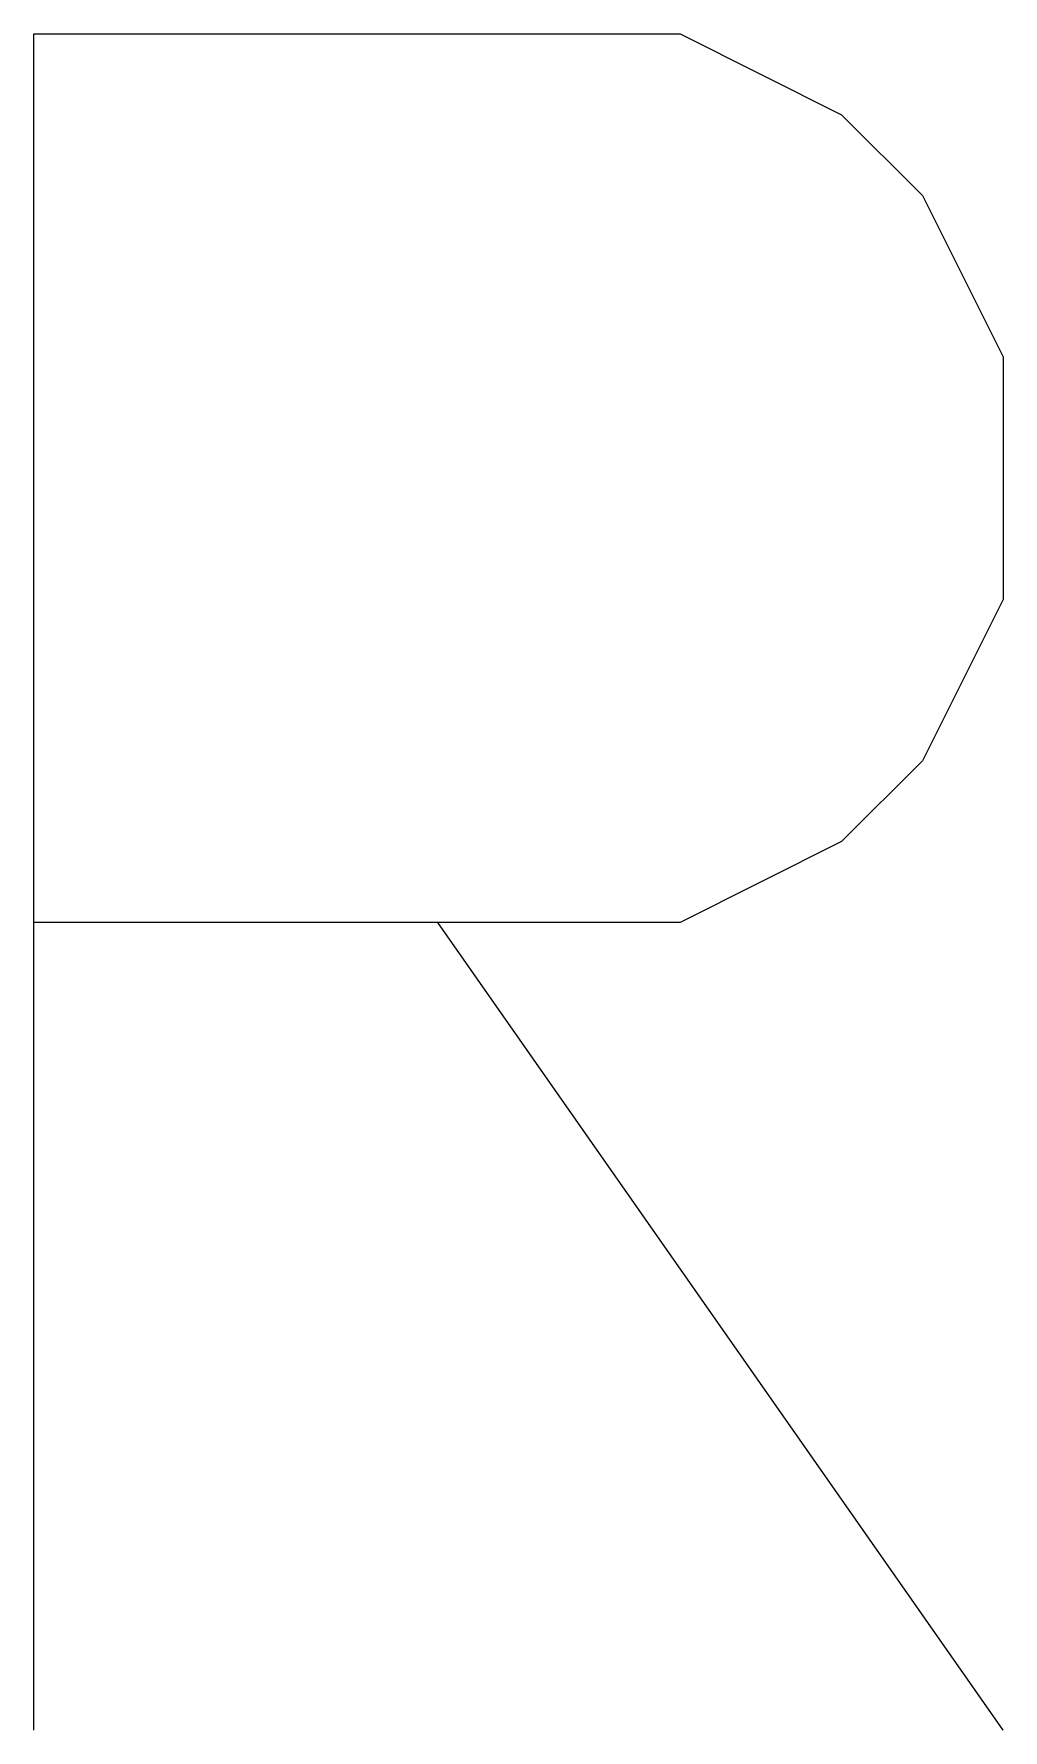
# Model space of a CAD drawing. Extents: x 0.4 to 11.3, y -7.9 to -0.4.
# Drawn here: x 3.41309 to 3.44166, y -3.9728 to -3.9228 of the extents above; entities that cross this region are included whole.
import ezdxf

# ---------------------------------------------------------------- set-up
doc = ezdxf.new("R2010")
doc.units = 0
doc.header["$MEASUREMENT"] = 0
doc.layers.add('CYAN2', color=4, linetype='CONTINUOUS')

msp = doc.modelspace()

# ---------------------------------------------------------------- linework, layer by layer
at = {"layer": 'CYAN2', "linetype": 'CONTINUOUS'}
for p, q in [((3.413091, -3.972799), (3.413091, -3.922799)), ((3.413091, -3.922799), (3.432138, -3.922799)), ((3.432138, -3.922799), (3.436902, -3.925181)), ((3.436902, -3.925181), (3.439283, -3.927563)), ((3.439283, -3.927563), (3.441661, -3.932323)), ((3.441661, -3.932323), (3.441661, -3.939469)), ((3.441661, -3.939469), (3.439283, -3.944228)), ((3.439283, -3.944228), (3.436902, -3.94661)), ((3.436902, -3.94661), (3.432138, -3.948992)), ((3.432138, -3.948992), (3.413091, -3.948992)), ((3.441661, -3.972799), (3.424996, -3.948992))]:
    msp.add_line(p, q, dxfattribs=at)

doc.saveas('drawing.dxf')
